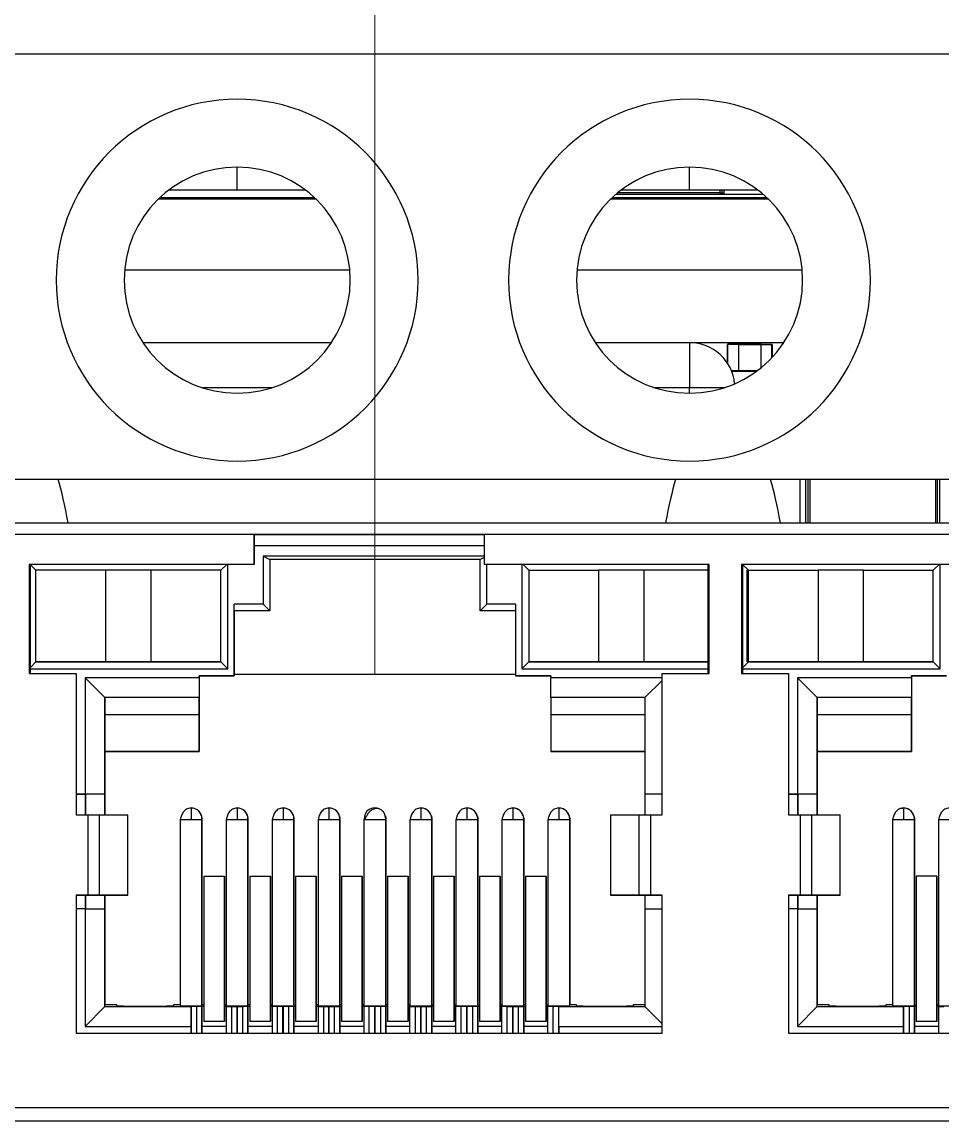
# Model space of a CAD drawing. Header units: millimetres. Extents: x 30 to 188, y 44 to 252.
# Drawn here: x 86.18 to 106.52, y 60.45 to 84.75 of the extents above; entities that cross this region are included whole.
import ezdxf

# ---------------------------------------------------------------- set-up
doc = ezdxf.new("R2010")
doc.units = ezdxf.units.MM

msp = doc.modelspace()

# ---------------------------------------------------------------- linework, layer by layer
at = {"color": 7, "linetype": 'Continuous', "lineweight": 18}
msp.add_line((93.987, 70.322), (93.987, 250.623), dxfattribs=at)
at = {"color": 7, "linetype": 'Continuous', "lineweight": 25}
for p, q in [((125.942, 84.041), (45.942, 84.041)), ((89.442, 81.041), (92.442, 81.041)), ((99.317, 80.941), (102.566, 80.941)), ((99.442, 81.041), (100.942, 81.041)), ((100.942, 81.041), (102.442, 81.041)), ((101.613, 80.97), (101.664, 80.97)), ((101.697, 80.954), (101.664, 80.97)), ((101.697, 80.954), (101.696, 80.941)), ((101.697, 81.041), (101.697, 80.954)), ((89.207, 80.841), (92.676, 80.841)), ((92.655, 80.861), (89.228, 80.861)), ((99.207, 80.841), (102.676, 80.841)), ((102.655, 80.861), (99.228, 80.861)), ((93.432, 79.261), (88.451, 79.261)), ((103.432, 79.261), (98.451, 79.261)), ((88.857, 77.661), (93.026, 77.661)), ((98.857, 77.661), (103.026, 77.661)), ((100.942, 77.661), (100.942, 76.661)), ((101.774, 77.62), (101.774, 77.215)), ((102.024, 77.625), (101.779, 77.625)), ((102.024, 77.615), (101.779, 77.615)), ((101.784, 77.62), (101.784, 77.199)), ((102.024, 77.625), (102.024, 77.615)), ((102.524, 77.624), (102.024, 77.624)), ((102.024, 77.615), (102.024, 77.035)), ((102.524, 77.614), (102.024, 77.614)), ((102.524, 77.615), (102.524, 77.625)), ((102.524, 77.625), (102.769, 77.625)), ((102.524, 77.105), (102.524, 77.615)), ((102.524, 77.615), (102.769, 77.615)), ((102.764, 77.329), (102.764, 77.62)), ((102.774, 77.34), (102.774, 77.62)), ((102.024, 77.035), (101.869, 77.035)), ((102.024, 77.035), (102.024, 77.025)), ((102.024, 77.025), (101.873, 77.025)), ((102.024, 77.03), (102.428, 77.03)), ((117.319, 74.631), (54.565, 74.631)), ((103.391, 73.672), (103.391, 74.631)), ((103.505, 74.631), (103.505, 73.672)), ((103.555, 74.631), (103.555, 73.672)), ((106.427, 73.672), (106.427, 74.631)), ((106.477, 73.672), (106.477, 74.631)), ((54.109, 73.672), (117.863, 73.672)), ((87.205, 73.672), (87.764, 73.672)), ((99.956, 73.672), (100.413, 73.672)), ((102.953, 73.672), (103.512, 73.672)), ((91.32, 73.418), (80.652, 73.418)), ((91.32, 72.757), (91.32, 73.418)), ((96.4, 73.418), (91.32, 73.418)), ((91.32, 73.418), (96.4, 73.418)), ((91.32, 73.418), (91.32, 73.418)), ((91.32, 73.418), (91.32, 72.757)), ((96.4, 73.418), (96.4, 72.757)), ((107.068, 73.418), (96.4, 73.418)), ((96.4, 72.935), (91.515, 72.935)), ((91.515, 72.935), (91.515, 71.876)), ((91.515, 72.935), (91.661, 72.867)), ((96.4, 72.908), (96.312, 72.867)), ((91.32, 72.757), (86.341, 72.757)), ((86.341, 72.757), (86.341, 70.344)), ((86.341, 72.757), (86.367, 72.757)), ((91.32, 72.757), (86.367, 72.757)), ((86.367, 72.757), (86.367, 70.344)), ((86.367, 72.757), (86.494, 72.63)), ((90.71, 72.757), (90.583, 72.63)), ((90.735, 70.446), (90.735, 72.757)), ((91.32, 72.757), (91.32, 72.757)), ((96.312, 72.867), (91.661, 72.867)), ((91.661, 72.867), (91.661, 71.73)), ((96.312, 71.73), (96.312, 72.867)), ((101.378, 72.757), (96.4, 72.757)), ((96.4, 72.757), (96.4, 72.757)), ((101.353, 72.757), (96.4, 72.757)), ((96.458, 71.876), (96.458, 72.757)), ((97.238, 72.757), (97.238, 70.446)), ((97.263, 72.757), (97.39, 72.63)), ((101.353, 72.757), (101.378, 72.757)), ((101.353, 70.344), (101.353, 72.757)), ((101.378, 70.344), (101.378, 72.757)), ((107.068, 72.757), (102.089, 72.757)), ((102.089, 72.757), (102.089, 70.344)), ((102.089, 72.757), (102.115, 72.757)), ((107.068, 72.757), (102.115, 72.757)), ((102.115, 72.757), (102.115, 70.344)), ((102.115, 72.757), (102.242, 72.63)), ((106.458, 72.757), (106.331, 72.63)), ((106.483, 70.446), (106.483, 72.757)), ((86.494, 72.629), (86.491, 72.629)), ((86.491, 70.601), (86.491, 72.629)), ((86.494, 72.629), (86.494, 72.63)), ((88.034, 72.63), (86.494, 72.63)), ((86.494, 70.601), (86.494, 72.629)), ((88.034, 72.63), (88.034, 70.601)), ((89.04, 72.63), (88.034, 72.63)), ((90.58, 72.63), (89.04, 72.63)), ((89.04, 70.601), (89.04, 72.63)), ((90.58, 70.601), (90.58, 72.63)), ((90.583, 72.63), (90.58, 72.63)), ((90.583, 70.598), (90.583, 72.63)), ((97.39, 72.63), (97.39, 70.601)), ((97.39, 72.63), (98.931, 72.63)), ((98.931, 72.63), (98.931, 70.601)), ((99.936, 72.63), (98.931, 72.63)), ((101.353, 72.63), (99.936, 72.63)), ((99.936, 70.601), (99.936, 72.63)), ((102.216, 70.601), (102.216, 72.629)), ((102.244, 72.629), (102.216, 72.629)), ((102.244, 72.63), (102.242, 72.63)), ((102.244, 72.63), (103.785, 72.63)), ((102.244, 72.629), (102.244, 72.63)), ((102.244, 70.601), (102.244, 72.629)), ((103.785, 72.63), (103.785, 70.601)), ((104.79, 72.63), (103.785, 72.63)), ((104.79, 70.601), (104.79, 72.63)), ((104.79, 72.63), (106.331, 72.63)), ((106.331, 70.601), (106.331, 72.63)), ((91.515, 71.876), (90.875, 71.876)), ((90.875, 70.293), (90.875, 71.876)), ((90.875, 71.73), (90.875, 71.876)), ((90.875, 71.73), (90.875, 70.322)), ((91.661, 71.73), (90.875, 71.73)), ((91.515, 71.876), (91.661, 71.73)), ((96.458, 71.876), (96.312, 71.73)), ((97.098, 71.73), (96.312, 71.73)), ((97.098, 71.876), (96.458, 71.876)), ((97.098, 71.876), (97.098, 70.293)), ((86.367, 70.471), (86.494, 70.598)), ((86.491, 70.601), (86.494, 70.601)), ((88.034, 70.601), (86.494, 70.601)), ((90.547, 70.601), (86.494, 70.601)), ((86.494, 70.601), (86.494, 70.598)), ((86.494, 70.598), (90.583, 70.598)), ((88.034, 70.601), (89.04, 70.601)), ((90.58, 70.601), (89.04, 70.601)), ((90.547, 70.601), (90.58, 70.601)), ((90.547, 70.601), (90.547, 70.601)), ((90.583, 70.598), (90.735, 70.446)), ((97.238, 70.446), (97.39, 70.598)), ((97.39, 70.601), (97.394, 70.601)), ((98.931, 70.601), (97.39, 70.601)), ((97.39, 70.601), (97.39, 70.598)), ((97.39, 70.598), (101.353, 70.598)), ((101.353, 70.601), (97.394, 70.601)), ((97.394, 70.601), (97.394, 70.601)), ((98.931, 70.601), (99.936, 70.601)), ((101.353, 70.601), (99.936, 70.601)), ((102.115, 70.471), (102.242, 70.598)), ((102.216, 70.601), (102.244, 70.601)), ((102.216, 70.601), (102.242, 70.601)), ((106.311, 70.601), (102.242, 70.601)), ((102.242, 70.601), (102.242, 70.598)), ((102.242, 70.598), (106.331, 70.598)), ((103.785, 70.601), (102.244, 70.601)), ((103.785, 70.601), (104.79, 70.601)), ((106.331, 70.601), (104.79, 70.601)), ((106.311, 70.601), (106.331, 70.601)), ((106.311, 70.601), (106.311, 70.601)), ((106.331, 70.598), (106.331, 70.601)), ((106.331, 70.598), (106.483, 70.446)), ((86.341, 70.344), (87.383, 70.344)), ((86.367, 70.446), (90.735, 70.446)), ((87.383, 70.344), (87.383, 67.22)), ((87.383, 70.344), (87.383, 70.344)), ((87.383, 70.344), (87.383, 67.22)), ((90.1, 70.251), (87.578, 70.251)), ((87.578, 70.251), (87.578, 67.677)), ((87.578, 70.251), (88.018, 69.811)), ((90.1, 70.293), (90.875, 70.293)), ((90.1, 70.251), (90.1, 70.293)), ((90.1, 70.293), (90.1, 70.293)), ((90.1, 70.293), (90.1, 68.617)), ((90.875, 70.293), (90.1, 70.293)), ((90.1, 70.251), (90.1, 69.811)), ((90.875, 70.322), (90.875, 70.322)), ((90.875, 70.322), (90.875, 70.293)), ((97.098, 70.322), (90.875, 70.322)), ((97.098, 70.322), (90.875, 70.322)), ((90.875, 70.293), (90.875, 70.293)), ((97.098, 70.293), (97.873, 70.293)), ((97.873, 70.293), (97.098, 70.293)), ((97.098, 70.293), (97.098, 70.293)), ((97.238, 70.446), (101.353, 70.446)), ((97.873, 70.293), (97.873, 70.251)), ((100.337, 70.251), (97.873, 70.251)), ((97.873, 69.811), (97.873, 70.251)), ((100.337, 67.22), (100.337, 70.344)), ((100.337, 70.344), (101.378, 70.344)), ((102.089, 70.344), (103.131, 70.344)), ((102.115, 70.446), (106.483, 70.446)), ((103.131, 70.344), (103.131, 67.22)), ((103.131, 70.344), (103.131, 70.344)), ((103.131, 70.344), (103.131, 67.22)), ((105.848, 70.251), (103.326, 70.251)), ((103.326, 70.251), (103.326, 67.677)), ((103.326, 70.251), (103.766, 69.811)), ((105.848, 70.293), (106.623, 70.293)), ((105.848, 70.251), (105.848, 70.293)), ((105.848, 70.293), (105.848, 70.293)), ((105.848, 70.293), (105.848, 68.617)), ((106.623, 70.293), (105.848, 70.293)), ((105.848, 70.251), (105.848, 69.811)), ((100.337, 70.192), (99.956, 69.811)), ((88.018, 67.677), (88.018, 69.811)), ((90.1, 69.811), (88.018, 69.811)), ((88.018, 69.811), (88.018, 69.811)), ((88.018, 69.811), (88.018, 69.43)), ((90.1, 69.811), (88.018, 69.811)), ((90.1, 69.43), (90.1, 69.811)), ((90.1, 69.811), (90.1, 69.811)), ((99.956, 69.811), (97.873, 69.811)), ((99.956, 69.811), (97.873, 69.811)), ((97.873, 69.811), (97.873, 69.811)), ((97.873, 69.811), (97.873, 69.43)), ((99.956, 69.811), (99.956, 67.677)), ((103.766, 67.677), (103.766, 69.811)), ((105.848, 69.811), (103.766, 69.811)), ((103.766, 69.811), (103.766, 69.811)), ((103.766, 69.811), (103.766, 69.43)), ((105.848, 69.811), (103.766, 69.811)), ((105.848, 69.43), (105.848, 69.811)), ((105.848, 69.811), (105.848, 69.811)), ((88.018, 69.43), (88.018, 68.617)), ((90.1, 69.43), (88.018, 69.43)), ((90.1, 68.617), (90.1, 69.43)), ((99.956, 69.43), (97.873, 69.43)), ((97.873, 69.43), (97.873, 68.617)), ((103.766, 69.43), (103.766, 68.617)), ((105.848, 69.43), (103.766, 69.43)), ((105.848, 68.617), (105.848, 69.43)), ((88.018, 68.617), (88.018, 68.617)), ((88.018, 68.617), (88.018, 67.22)), ((90.1, 68.617), (88.018, 68.617)), ((88.018, 68.617), (90.1, 68.617)), ((90.1, 68.617), (90.1, 68.617)), ((97.873, 68.617), (99.956, 68.617)), ((99.956, 68.617), (97.873, 68.617)), ((97.873, 68.617), (97.873, 68.617)), ((103.766, 68.617), (103.766, 68.617)), ((103.766, 68.617), (103.766, 67.22)), ((103.766, 68.617), (105.848, 68.617)), ((105.848, 68.617), (103.766, 68.617)), ((105.848, 68.617), (105.848, 68.617)), ((87.383, 67.677), (87.578, 67.677)), ((87.586, 67.677), (87.383, 67.677)), ((88.018, 67.677), (87.578, 67.677)), ((87.586, 67.22), (87.586, 67.677)), ((88.018, 67.677), (87.586, 67.677)), ((87.586, 67.677), (87.586, 67.677)), ((87.586, 67.677), (87.586, 67.22)), ((88.018, 67.677), (88.018, 67.677)), ((88.018, 67.22), (88.018, 67.677)), ((100.337, 67.677), (99.956, 67.677)), ((99.956, 67.677), (99.956, 67.677)), ((100.337, 67.677), (99.956, 67.677)), ((99.956, 67.677), (99.956, 67.22)), ((103.131, 67.677), (103.326, 67.677)), ((103.334, 67.677), (103.131, 67.677)), ((103.766, 67.677), (103.326, 67.677)), ((103.334, 67.22), (103.334, 67.677)), ((103.766, 67.677), (103.334, 67.677)), ((103.334, 67.677), (103.334, 67.677)), ((103.334, 67.677), (103.334, 67.22)), ((103.766, 67.677), (103.766, 67.677)), ((103.766, 67.22), (103.766, 67.677)), ((89.923, 67.372), (89.923, 67.118)), ((90.939, 67.372), (90.939, 67.118)), ((91.955, 67.372), (91.955, 67.118)), ((92.971, 67.372), (92.971, 67.118)), ((95.003, 67.372), (95.003, 67.118)), ((96.019, 67.372), (96.019, 67.118)), ((97.035, 67.372), (97.035, 67.118)), ((98.051, 67.372), (98.051, 67.118)), ((105.683, 67.362), (105.588, 67.362)), ((105.671, 67.372), (105.671, 67.118)), ((87.383, 67.22), (87.637, 67.22)), ((87.637, 67.22), (87.637, 65.442)), ((87.637, 67.22), (87.889, 67.22)), ((87.889, 67.22), (87.889, 65.442)), ((87.889, 67.22), (88.524, 67.22)), ((88.524, 65.442), (88.524, 67.22)), ((89.681, 67.118), (89.681, 63.001)), ((89.681, 67.118), (89.685, 67.118)), ((89.923, 67.118), (90.164, 67.118)), ((90.152, 67.204), (90.14, 67.229)), ((90.155, 67.195), (90.155, 67.195)), ((90.155, 67.195), (90.164, 67.131)), ((90.164, 67.118), (90.164, 67.131)), ((90.164, 67.131), (90.164, 67.131)), ((90.164, 67.131), (90.164, 63.022)), ((90.164, 63.001), (90.164, 67.118)), ((90.697, 67.118), (90.697, 63.001)), ((90.697, 67.118), (90.701, 67.118)), ((90.939, 67.118), (91.18, 67.118)), ((91.168, 67.204), (91.156, 67.229)), ((91.171, 67.195), (91.171, 67.195)), ((91.171, 67.195), (91.18, 67.131)), ((91.18, 67.118), (91.18, 67.131)), ((91.18, 67.131), (91.18, 67.131)), ((91.18, 67.131), (91.18, 63.022)), ((91.18, 63.001), (91.18, 67.118)), ((91.713, 67.118), (91.713, 63.001)), ((91.713, 67.118), (91.717, 67.118)), ((91.955, 67.118), (92.196, 67.118)), ((92.184, 67.204), (92.172, 67.229)), ((92.187, 67.195), (92.187, 67.195)), ((92.187, 67.195), (92.196, 67.131)), ((92.196, 67.118), (92.196, 67.131)), ((92.196, 67.131), (92.196, 67.131)), ((92.196, 67.131), (92.196, 63.022)), ((92.196, 63.001), (92.196, 67.118)), ((92.729, 67.118), (92.729, 63.001)), ((92.729, 67.118), (92.733, 67.118)), ((92.971, 67.118), (93.212, 67.118)), ((93.2, 67.204), (93.188, 67.229)), ((93.203, 67.195), (93.203, 67.195)), ((93.203, 67.195), (93.212, 67.131)), ((93.212, 67.118), (93.212, 67.131)), ((93.212, 67.131), (93.212, 67.131)), ((93.212, 67.131), (93.212, 63.022)), ((93.212, 63.001), (93.212, 67.118)), ((93.745, 67.118), (93.745, 63.001)), ((94.219, 67.195), (94.219, 67.195)), ((94.219, 67.195), (94.228, 67.131)), ((94.228, 67.131), (94.228, 67.131)), ((94.228, 67.131), (94.228, 63.022)), ((94.228, 67.118), (94.228, 67.123)), ((94.228, 63.001), (94.228, 67.118)), ((94.761, 67.118), (94.761, 63.001)), ((94.761, 67.118), (94.765, 67.118)), ((95.003, 67.118), (95.244, 67.118)), ((95.232, 67.204), (95.22, 67.229)), ((95.235, 67.195), (95.235, 67.195)), ((95.235, 67.195), (95.244, 67.131)), ((95.244, 67.118), (95.244, 67.131)), ((95.244, 67.131), (95.244, 67.131)), ((95.244, 67.131), (95.244, 63.022)), ((95.244, 63.001), (95.244, 67.118)), ((95.777, 67.118), (95.777, 63.001)), ((95.777, 67.118), (95.781, 67.118)), ((96.019, 67.118), (96.26, 67.118)), ((96.248, 67.204), (96.236, 67.229)), ((96.251, 67.195), (96.251, 67.195)), ((96.251, 67.195), (96.26, 67.131)), ((96.26, 67.118), (96.26, 67.131)), ((96.26, 67.131), (96.26, 67.131)), ((96.26, 67.131), (96.26, 63.022)), ((96.26, 63.001), (96.26, 67.118)), ((96.793, 67.118), (96.793, 63.001)), ((96.793, 67.118), (96.797, 67.118)), ((97.035, 67.118), (97.276, 67.118)), ((97.264, 67.204), (97.252, 67.229)), ((97.267, 67.195), (97.267, 67.195)), ((97.267, 67.195), (97.276, 67.131)), ((97.276, 67.118), (97.276, 67.131)), ((97.276, 67.131), (97.276, 67.131)), ((97.276, 67.131), (97.276, 63.022)), ((97.276, 63.001), (97.276, 67.118)), ((97.809, 67.118), (97.809, 63.001)), ((97.809, 67.118), (97.813, 67.118)), ((98.051, 67.118), (98.292, 67.118)), ((98.28, 67.204), (98.268, 67.229)), ((98.283, 67.195), (98.283, 67.195)), ((98.283, 67.195), (98.292, 67.131)), ((98.292, 67.118), (98.292, 67.131)), ((98.292, 67.131), (98.292, 67.131)), ((98.292, 67.131), (98.292, 63.022)), ((98.292, 63.001), (98.292, 67.118)), ((99.195, 67.22), (99.195, 65.442)), ((99.195, 67.22), (99.83, 67.22)), ((99.83, 65.442), (99.83, 67.22)), ((99.83, 67.22), (100.083, 67.22)), ((100.083, 65.442), (100.083, 67.22)), ((100.083, 67.22), (100.337, 67.22)), ((103.131, 67.22), (103.385, 67.22)), ((103.385, 67.22), (103.385, 65.442)), ((103.385, 67.22), (103.637, 67.22)), ((103.637, 67.22), (103.637, 65.442)), ((103.637, 67.22), (104.272, 67.22)), ((104.272, 65.442), (104.272, 67.22)), ((105.429, 67.118), (105.429, 63.001)), ((105.429, 67.118), (105.433, 67.118)), ((105.671, 67.118), (105.912, 67.118)), ((105.9, 67.204), (105.888, 67.229)), ((105.903, 67.195), (105.903, 67.195)), ((105.903, 67.195), (105.912, 67.131)), ((105.912, 67.118), (105.912, 67.131)), ((105.912, 67.131), (105.912, 67.131)), ((105.912, 67.131), (105.912, 63.022)), ((105.912, 63.001), (105.912, 67.118)), ((106.445, 67.118), (106.445, 63.001)), ((106.445, 67.118), (106.449, 67.118)), ((90.202, 65.861), (90.659, 65.861)), ((90.202, 65.861), (90.202, 62.648)), ((90.659, 65.861), (90.659, 62.648)), ((90.659, 65.543), (90.659, 65.861)), ((91.218, 65.861), (91.675, 65.861)), ((91.218, 65.861), (91.218, 62.648)), ((91.675, 65.861), (91.675, 62.648)), ((91.675, 65.543), (91.675, 65.861)), ((92.234, 65.861), (92.691, 65.861)), ((92.234, 65.861), (92.234, 62.648)), ((92.691, 65.861), (92.691, 62.648)), ((92.691, 65.543), (92.691, 65.861)), ((93.25, 65.861), (93.707, 65.861)), ((93.25, 65.861), (93.25, 62.648)), ((93.707, 65.861), (93.707, 62.648)), ((93.707, 65.543), (93.707, 65.861)), ((94.266, 65.861), (94.723, 65.861)), ((94.266, 65.861), (94.266, 62.648)), ((94.723, 65.861), (94.723, 62.648)), ((94.723, 65.543), (94.723, 65.861)), ((95.282, 65.861), (95.739, 65.861)), ((95.282, 65.861), (95.282, 62.648)), ((95.739, 65.861), (95.739, 62.648)), ((95.739, 65.543), (95.739, 65.861)), ((96.298, 65.861), (96.755, 65.861)), ((96.298, 65.861), (96.298, 62.648)), ((96.755, 65.861), (96.755, 62.648)), ((96.755, 65.543), (96.755, 65.861)), ((97.314, 65.861), (97.771, 65.861)), ((97.314, 65.861), (97.314, 62.648)), ((97.771, 65.861), (97.771, 62.648)), ((97.771, 65.543), (97.771, 65.861)), ((105.95, 65.861), (105.95, 62.648)), ((106.407, 65.861), (105.95, 65.861)), ((106.407, 65.861), (106.407, 65.543)), ((106.407, 62.648), (106.407, 65.861)), ((87.637, 65.442), (87.383, 65.442)), ((87.383, 65.442), (87.383, 62.394)), ((87.383, 65.442), (87.383, 65.442)), ((87.383, 65.442), (87.383, 62.394)), ((87.383, 65.442), (87.637, 65.442)), ((87.586, 65.137), (87.586, 65.442)), ((87.586, 65.442), (87.586, 65.137)), ((87.889, 65.442), (87.637, 65.442)), ((87.637, 65.442), (88.272, 65.442)), ((88.524, 65.442), (87.889, 65.442)), ((88.018, 65.442), (88.018, 63.022)), ((88.018, 65.137), (88.018, 65.442)), ((88.272, 65.442), (88.524, 65.442)), ((90.659, 62.74), (90.659, 65.543)), ((91.675, 62.74), (91.675, 65.543)), ((92.691, 62.74), (92.691, 65.543)), ((93.707, 62.74), (93.707, 65.543)), ((94.723, 62.74), (94.723, 65.543)), ((95.739, 62.74), (95.739, 65.543)), ((96.755, 62.74), (96.755, 65.543)), ((97.771, 62.74), (97.771, 65.543)), ((99.195, 65.442), (99.448, 65.442)), ((99.83, 65.442), (99.195, 65.442)), ((99.448, 65.442), (100.083, 65.442)), ((100.083, 65.442), (99.83, 65.442)), ((99.956, 65.442), (99.956, 65.137)), ((100.337, 65.442), (100.083, 65.442)), ((100.083, 65.442), (100.337, 65.442)), ((100.337, 62.394), (100.337, 65.442)), ((103.385, 65.442), (103.131, 65.442)), ((103.131, 65.442), (103.131, 62.394)), ((103.131, 65.442), (103.131, 65.442)), ((103.131, 65.442), (103.131, 62.394)), ((103.131, 65.442), (103.385, 65.442)), ((103.334, 65.137), (103.334, 65.442)), ((103.334, 65.442), (103.334, 65.137)), ((103.637, 65.442), (103.385, 65.442)), ((103.385, 65.442), (104.02, 65.442)), ((104.272, 65.442), (103.637, 65.442)), ((103.766, 65.442), (103.766, 63.022)), ((103.766, 65.137), (103.766, 65.442)), ((104.02, 65.442), (104.272, 65.442)), ((106.407, 65.543), (106.407, 62.74)), ((87.578, 65.137), (87.383, 65.137)), ((87.578, 65.137), (87.578, 62.538)), ((87.578, 65.137), (88.018, 65.137)), ((88.018, 62.978), (88.018, 65.137)), ((88.018, 65.137), (88.018, 65.137)), ((99.956, 65.137), (99.956, 62.978)), ((99.956, 65.137), (100.337, 65.137)), ((103.326, 65.137), (103.131, 65.137)), ((103.326, 65.137), (103.326, 62.538)), ((103.326, 65.137), (103.766, 65.137)), ((103.766, 62.978), (103.766, 65.137)), ((103.766, 65.137), (103.766, 65.137)), ((87.578, 62.538), (88.018, 62.978)), ((88.018, 62.978), (88.018, 63.022)), ((88.018, 63.022), (88.272, 63.022)), ((88.018, 62.978), (89.923, 62.978)), ((88.272, 63.022), (88.272, 63)), ((88.526, 62.991), (89.288, 62.991)), ((89.542, 63), (89.542, 63.022)), ((89.542, 63.022), (89.681, 63.022)), ((89.923, 62.978), (89.923, 62.538)), ((89.923, 62.978), (89.923, 62.978)), ((89.923, 62.394), (89.923, 62.978)), ((89.923, 62.978), (89.923, 62.978)), ((90.046, 62.978), (89.923, 62.978)), ((90.164, 62.978), (90.046, 62.978)), ((90.164, 63.001), (90.164, 63.022)), ((90.164, 63.022), (90.202, 63.022)), ((90.164, 62.978), (90.164, 62.394)), ((90.164, 62.546), (90.164, 62.978)), ((90.164, 62.978), (90.164, 62.978)), ((90.202, 62.978), (90.164, 62.978)), ((90.659, 63.022), (90.697, 63.022)), ((90.697, 62.978), (90.659, 62.978)), ((90.697, 62.978), (90.697, 62.394)), ((90.697, 62.978), (90.815, 62.978)), ((90.815, 62.978), (90.938, 62.978)), ((90.938, 62.978), (90.939, 62.978)), ((90.939, 62.978), (91.062, 62.978)), ((91.18, 62.978), (91.062, 62.978)), ((91.18, 63.001), (91.18, 63.022)), ((91.18, 63.022), (91.218, 63.022)), ((91.18, 62.978), (91.18, 62.394)), ((91.18, 62.546), (91.18, 62.978)), ((91.18, 62.978), (91.18, 62.978)), ((91.218, 62.978), (91.18, 62.978)), ((91.675, 63.022), (91.713, 63.022)), ((91.713, 62.978), (91.675, 62.978)), ((91.713, 62.978), (91.713, 62.394)), ((91.831, 62.978), (91.713, 62.978)), ((91.954, 62.978), (91.831, 62.978)), ((91.955, 62.978), (91.954, 62.978)), ((92.078, 62.978), (91.955, 62.978)), ((92.196, 62.978), (92.078, 62.978)), ((92.196, 63.001), (92.196, 63.022)), ((92.196, 63.022), (92.234, 63.022)), ((92.196, 62.978), (92.196, 62.394)), ((92.196, 62.546), (92.196, 62.978)), ((92.196, 62.978), (92.196, 62.978)), ((92.234, 62.978), (92.196, 62.978)), ((92.691, 63.022), (92.729, 63.022)), ((92.729, 62.978), (92.691, 62.978)), ((92.729, 62.978), (92.729, 62.394)), ((92.729, 62.978), (92.847, 62.978)), ((92.847, 62.978), (92.97, 62.978)), ((92.97, 62.978), (92.971, 62.978)), ((92.971, 62.978), (93.094, 62.978)), ((93.094, 62.978), (93.212, 62.978)), ((93.212, 63.001), (93.212, 63.022)), ((93.212, 63.022), (93.25, 63.022)), ((93.212, 62.978), (93.212, 62.394)), ((93.212, 62.546), (93.212, 62.978)), ((93.212, 62.978), (93.212, 62.978)), ((93.25, 62.978), (93.212, 62.978)), ((93.707, 63.022), (93.745, 63.022)), ((93.745, 62.978), (93.707, 62.978)), ((93.745, 62.978), (93.745, 62.394)), ((93.863, 62.978), (93.745, 62.978)), ((93.986, 62.978), (93.863, 62.978)), ((93.987, 62.978), (93.986, 62.978)), ((94.11, 62.978), (93.987, 62.978)), ((94.228, 62.978), (94.11, 62.978)), ((94.228, 63.001), (94.228, 63.022)), ((94.228, 63.022), (94.266, 63.022)), ((94.228, 62.394), (94.228, 62.978)), ((94.228, 62.978), (94.228, 62.546)), ((94.228, 62.978), (94.228, 62.978)), ((94.266, 62.978), (94.228, 62.978)), ((94.723, 63.022), (94.761, 63.022)), ((94.761, 62.978), (94.723, 62.978)), ((94.761, 62.394), (94.761, 62.978)), ((94.761, 62.978), (94.879, 62.978)), ((94.879, 62.978), (95.002, 62.978)), ((95.002, 62.978), (95.003, 62.978)), ((95.003, 62.978), (95.126, 62.978)), ((95.126, 62.978), (95.244, 62.978)), ((95.244, 63.001), (95.244, 63.022)), ((95.244, 63.022), (95.282, 63.022)), ((95.244, 62.394), (95.244, 62.978)), ((95.244, 62.978), (95.244, 62.546)), ((95.244, 62.978), (95.244, 62.978)), ((95.282, 62.978), (95.244, 62.978)), ((95.739, 63.022), (95.777, 63.022)), ((95.777, 62.978), (95.739, 62.978)), ((95.777, 62.394), (95.777, 62.978)), ((95.895, 62.978), (95.777, 62.978)), ((96.018, 62.978), (95.895, 62.978)), ((96.019, 62.978), (96.018, 62.978)), ((96.142, 62.978), (96.019, 62.978)), ((96.26, 62.978), (96.142, 62.978)), ((96.26, 63.001), (96.26, 63.022)), ((96.26, 63.022), (96.298, 63.022)), ((96.26, 62.394), (96.26, 62.978)), ((96.26, 62.978), (96.26, 62.546)), ((96.26, 62.978), (96.26, 62.978)), ((96.298, 62.978), (96.26, 62.978)), ((96.755, 63.022), (96.793, 63.022)), ((96.793, 62.978), (96.755, 62.978)), ((96.793, 62.394), (96.793, 62.978)), ((96.911, 62.978), (96.793, 62.978)), ((96.911, 62.978), (97.034, 62.978)), ((97.034, 62.978), (97.035, 62.978)), ((97.035, 62.978), (97.158, 62.978)), ((97.158, 62.978), (97.276, 62.978)), ((97.276, 63.001), (97.276, 63.022)), ((97.276, 63.022), (97.314, 63.022)), ((97.276, 62.394), (97.276, 62.978)), ((97.276, 62.978), (97.276, 62.546)), ((97.276, 62.978), (97.276, 62.978)), ((97.314, 62.978), (97.276, 62.978)), ((97.771, 63.022), (97.809, 63.022)), ((97.809, 62.978), (97.771, 62.978)), ((97.809, 62.394), (97.809, 62.978)), ((97.927, 62.978), (97.809, 62.978)), ((98.05, 62.978), (97.927, 62.978)), ((98.051, 62.978), (98.05, 62.978)), ((98.051, 62.978), (99.956, 62.978)), ((98.051, 62.538), (98.051, 62.978)), ((98.292, 63.001), (98.292, 63.022)), ((98.292, 63.022), (98.432, 63.022)), ((98.432, 63.022), (98.432, 63)), ((98.432, 63.022), (98.432, 63)), ((98.686, 62.991), (99.448, 62.991)), ((99.702, 63), (99.702, 63.022)), ((99.702, 63.022), (99.956, 63.022)), ((100.337, 62.597), (99.956, 62.978)), ((103.326, 62.538), (103.766, 62.978)), ((103.766, 62.978), (103.766, 63.022)), ((103.766, 63.022), (104.02, 63.022)), ((103.766, 62.978), (105.671, 62.978)), ((104.02, 63.022), (104.02, 63)), ((104.274, 62.991), (105.036, 62.991)), ((105.29, 63), (105.29, 63.022)), ((105.29, 63.022), (105.429, 63.022)), ((105.671, 62.978), (105.671, 62.538)), ((105.671, 62.978), (105.671, 62.978)), ((105.671, 62.394), (105.671, 62.978)), ((105.671, 62.978), (105.671, 62.978)), ((105.794, 62.978), (105.671, 62.978)), ((105.912, 62.978), (105.794, 62.978)), ((105.912, 63.001), (105.912, 63.022)), ((105.912, 63.022), (105.95, 63.022)), ((105.912, 62.978), (105.912, 62.394)), ((105.912, 62.546), (105.912, 62.978)), ((105.912, 62.978), (105.912, 62.978)), ((105.95, 62.978), (105.912, 62.978)), ((106.407, 63.022), (106.445, 63.022)), ((106.445, 62.978), (106.407, 62.978)), ((106.445, 62.978), (106.445, 62.394)), ((106.445, 62.978), (106.563, 62.978)), ((90.659, 62.648), (90.659, 62.74)), ((91.675, 62.648), (91.675, 62.74)), ((92.691, 62.648), (92.691, 62.74)), ((93.707, 62.648), (93.707, 62.74)), ((94.723, 62.648), (94.723, 62.74)), ((95.739, 62.648), (95.739, 62.74)), ((96.755, 62.648), (96.755, 62.74)), ((97.771, 62.648), (97.771, 62.74)), ((106.407, 62.74), (106.407, 62.648)), ((87.578, 62.538), (89.923, 62.538)), ((89.923, 62.394), (89.923, 62.538)), ((90.164, 62.394), (90.164, 62.546)), ((90.164, 62.546), (90.697, 62.546)), ((90.659, 62.648), (90.202, 62.648)), ((91.18, 62.394), (91.18, 62.546)), ((91.18, 62.546), (91.713, 62.546)), ((91.675, 62.648), (91.218, 62.648)), ((92.196, 62.394), (92.196, 62.546)), ((92.196, 62.546), (92.729, 62.546)), ((92.691, 62.648), (92.234, 62.648)), ((93.212, 62.394), (93.212, 62.546)), ((93.212, 62.546), (93.745, 62.546)), ((93.707, 62.648), (93.25, 62.648)), ((94.228, 62.546), (94.228, 62.394)), ((94.228, 62.546), (94.761, 62.546)), ((94.723, 62.648), (94.266, 62.648)), ((95.244, 62.546), (95.244, 62.394)), ((95.244, 62.546), (95.777, 62.546)), ((95.739, 62.648), (95.282, 62.648)), ((96.26, 62.546), (96.26, 62.394)), ((96.26, 62.546), (96.793, 62.546)), ((96.755, 62.648), (96.298, 62.648)), ((97.276, 62.546), (97.276, 62.394)), ((97.276, 62.546), (97.809, 62.546)), ((97.771, 62.648), (97.314, 62.648)), ((98.051, 62.538), (98.051, 62.394)), ((98.051, 62.538), (100.337, 62.538)), ((103.326, 62.538), (105.671, 62.538)), ((105.671, 62.394), (105.671, 62.538)), ((105.912, 62.394), (105.912, 62.546)), ((105.912, 62.546), (106.445, 62.546)), ((106.407, 62.648), (105.95, 62.648)), ((87.383, 62.394), (100.337, 62.394)), ((103.131, 62.394), (116.085, 62.394)), ((116.085, 60.743), (55.887, 60.743)), ((117.319, 60.448), (54.565, 60.448))]:
    msp.add_line(p, q, dxfattribs=at)
at = {"color": 8, "linetype": 'Continuous', "lineweight": 25}
for p, q in [((90.942, 81.041), (90.942, 81.541)), ((100.942, 81.041), (100.942, 81.541)), ((101.613, 80.97), (99.352, 80.97)), ((101.613, 81.041), (101.613, 80.97)), ((101.664, 80.97), (101.664, 81.041)), ((102.024, 77.04), (102.441, 77.04)), ((91.707, 76.661), (90.176, 76.661)), ((100.942, 76.661), (100.176, 76.661)), ((100.942, 76.541), (100.942, 76.661)), ((101.707, 76.661), (100.942, 76.661)), ((103.605, 73.672), (103.605, 74.631)), ((106.377, 74.631), (106.377, 73.672)), ((96.4, 73.164), (91.32, 73.164)), ((105.588, 67.362), (105.588, 67.349)), ((89.685, 67.118), (89.923, 67.118)), ((90.701, 67.118), (90.939, 67.118)), ((91.717, 67.118), (91.955, 67.118)), ((92.733, 67.118), (92.971, 67.118)), ((94.228, 67.123), (94.228, 67.131)), ((94.765, 67.118), (95.003, 67.118)), ((95.781, 67.118), (96.019, 67.118)), ((96.797, 67.118), (97.035, 67.118)), ((97.813, 67.118), (98.051, 67.118)), ((105.433, 67.118), (105.671, 67.118)), ((106.449, 67.118), (106.687, 67.118)), ((89.923, 62.978), (89.923, 62.394)), ((90.046, 62.978), (90.046, 62.394)), ((90.815, 62.978), (90.815, 62.394)), ((90.938, 62.978), (90.938, 62.394)), ((90.939, 62.394), (90.939, 62.978)), ((91.062, 62.978), (91.062, 62.394)), ((91.831, 62.394), (91.831, 62.978)), ((91.954, 62.394), (91.954, 62.978)), ((91.955, 62.978), (91.955, 62.394)), ((92.078, 62.978), (92.078, 62.394)), ((92.847, 62.978), (92.847, 62.394)), ((92.97, 62.978), (92.97, 62.394)), ((92.971, 62.394), (92.971, 62.978)), ((93.094, 62.394), (93.094, 62.978)), ((93.863, 62.394), (93.863, 62.978)), ((93.986, 62.394), (93.986, 62.978)), ((93.987, 62.978), (93.987, 62.394)), ((94.11, 62.978), (94.11, 62.394)), ((94.879, 62.978), (94.879, 62.394)), ((95.002, 62.978), (95.002, 62.394)), ((95.003, 62.394), (95.003, 62.978)), ((95.126, 62.394), (95.126, 62.978)), ((95.895, 62.394), (95.895, 62.978)), ((96.018, 62.394), (96.018, 62.978)), ((96.019, 62.978), (96.019, 62.394)), ((96.142, 62.978), (96.142, 62.394)), ((96.911, 62.394), (96.911, 62.978)), ((97.034, 62.978), (97.034, 62.394)), ((97.035, 62.394), (97.035, 62.978)), ((97.158, 62.394), (97.158, 62.978)), ((97.927, 62.394), (97.927, 62.978)), ((98.05, 62.394), (98.05, 62.978)), ((105.671, 62.978), (105.671, 62.394)), ((105.794, 62.978), (105.794, 62.394))]:
    msp.add_line(p, q, dxfattribs=at)
at = {"color": 7, "linetype": 'Continuous', "lineweight": 25, "flags": 128}
for points in [[(93.745, 67.118), (93.764, 67.118), (93.816, 67.118), (93.894, 67.118), (93.987, 67.118), (94.079, 67.118), (94.157, 67.118), (94.209, 67.118), (94.228, 67.118)], [(94.228, 67.131), (94.209, 67.223), (94.209, 67.225)]]:
    msp.add_lwpolyline(points, dxfattribs=at)
at = {"color": 7, "linetype": 'Continuous', "lineweight": 25}
for centre, radius, start, end in [((90.942, 79.041), 4, 0, 180), ((100.942, 79.041), 4, 0, 180), ((90.942, 79.041), 2.5, 0, 180), ((100.942, 79.041), 2.5, 0, 180), ((90.942, 79.041), 4, 180, 0), ((90.942, 79.041), 2.5, 180, 0), ((100.942, 79.041), 4, 180, 0), ((100.942, 79.041), 2.5, 180, 0), ((100.942, 76.661), 1, 4.9944, 90), ((89.923, 67.131), 0.241, 0, 90), ((90.939, 67.131), 0.241, 0, 90), ((91.955, 67.131), 0.241, 0, 90), ((92.971, 67.131), 0.241, 0, 90), ((93.987, 67.131), 0.241, 64.3335, 180), ((95.003, 67.131), 0.241, 0, 90), ((96.019, 67.131), 0.241, 0, 90), ((97.035, 67.131), 0.241, 0, 90), ((98.051, 67.131), 0.241, 0, 90), ((105.671, 67.131), 0.241, 0, 90)]:
    msp.add_arc(centre, radius, start, end, dxfattribs=at)
at = {"color": 8, "linetype": 'Continuous', "lineweight": 25}
for centre, radius, start, end in [((103.928, 80.969), 2.315, 179.9616, 180.6965), ((101.614, 80.97), 0.05, 323.5517, 359.9631)]:
    msp.add_arc(centre, radius, start, end, dxfattribs=at)
at = {"color": 7, "linetype": 'Continuous', "lineweight": 25}
for centre, major_axis, ratio, start_param, end_param in [((86.585, 62.575), (0, 12.7), 0.100286, 5.775266, 5.963395), ((101.032, 62.575), (0, 12.7), 0.100286, 0.319791, 0.50792), ((102.333, 62.575), (0, 12.7), 0.100286, 5.775266, 5.963394), ((88.526, 63), (0.254, 0), 0.034921, 3.141593, 4.712389), ((89.288, 63), (0.254, 0), 0.034921, 4.712389, 6.283185), ((89.923, 63.001), (0.241, 0), 0.034921, 3.141593, 6.283185), ((90.939, 63.001), (0.241, 0), 0.034921, 3.141593, 6.283185), ((91.955, 63.001), (0.241, 0), 0.034921, 3.141593, 6.283185), ((92.971, 63.001), (0.241, 0), 0.034921, 3.141593, 6.283185), ((93.987, 63.001), (0.241, 0), 0.034921, 3.141593, 6.283185), ((95.003, 63.001), (0.241, 0), 0.034921, 3.141593, 6.283185), ((96.019, 63.001), (0.241, 0), 0.034921, 3.141593, 6.283185), ((97.035, 63.001), (0.241, 0), 0.034921, 3.141593, 6.283185), ((98.051, 63.001), (0.241, 0), 0.034921, 3.141593, 6.283185), ((98.686, 63), (0.254, 0), 0.034921, 3.141593, 4.712389), ((99.448, 63), (0.254, 0), 0.034921, 4.712389, 6.283185), ((104.274, 63), (0.254, 0), 0.034921, 3.141593, 4.712389), ((105.036, 63), (0.254, 0), 0.034921, 4.712389, 6.283185), ((105.671, 63.001), (0.241, 0), 0.034921, 3.141593, 6.283185), ((106.687, 63.001), (0.241, 0), 0.034921, 3.141593, 6.283185)]:
    msp.add_ellipse(centre, major_axis=major_axis, ratio=ratio, start_param=start_param, end_param=end_param, dxfattribs=at)
for points, knots in [([(89.923, 67.368), (89.905, 67.367), (89.868, 67.364), (89.818, 67.343), (89.776, 67.311), (89.742, 67.271), (89.718, 67.226), (89.702, 67.182), (89.691, 67.144), (89.687, 67.126), (89.685, 67.118)], [0, 0, 0, 0, 0.137371, 0.2772247, 0.4183358, 0.5577169, 0.6908098, 0.8120951, 0.916283, 1, 1, 1, 1]), ([(90.14, 67.229), (90.133, 67.244), (90.116, 67.284), (90.064, 67.33), (89.996, 67.364), (89.946, 67.367), (89.923, 67.368)], [0, 0, 0, 0, 0.175568, 0.461188, 0.740213, 1, 1, 1, 1]), ([(90.939, 67.368), (90.921, 67.367), (90.884, 67.364), (90.834, 67.343), (90.792, 67.311), (90.758, 67.271), (90.734, 67.226), (90.718, 67.182), (90.707, 67.144), (90.703, 67.126), (90.701, 67.118)], [0, 0, 0, 0, 0.137371, 0.2772247, 0.4183358, 0.5577169, 0.6908098, 0.8120951, 0.916283, 1, 1, 1, 1]), ([(91.156, 67.229), (91.149, 67.244), (91.132, 67.284), (91.08, 67.33), (91.012, 67.364), (90.962, 67.367), (90.939, 67.368)], [0, 0, 0, 0, 0.175559, 0.461182, 0.74021, 1, 1, 1, 1]), ([(91.955, 67.368), (91.937, 67.367), (91.9, 67.364), (91.85, 67.343), (91.808, 67.311), (91.774, 67.271), (91.75, 67.226), (91.734, 67.182), (91.723, 67.144), (91.719, 67.126), (91.717, 67.118)], [0, 0, 0, 0, 0.137371, 0.2772247, 0.4183358, 0.5577169, 0.6908098, 0.8120951, 0.916283, 1, 1, 1, 1]), ([(92.172, 67.229), (92.165, 67.244), (92.148, 67.284), (92.096, 67.33), (92.028, 67.364), (91.978, 67.367), (91.955, 67.368)], [0, 0, 0, 0, 0.175552, 0.461178, 0.740208, 1, 1, 1, 1]), ([(92.971, 67.368), (92.953, 67.367), (92.916, 67.364), (92.866, 67.343), (92.824, 67.311), (92.79, 67.271), (92.766, 67.226), (92.75, 67.182), (92.739, 67.144), (92.735, 67.126), (92.733, 67.118)], [0, 0, 0, 0, 0.137371, 0.277225, 0.418336, 0.557717, 0.69081, 0.812095, 0.916283, 1, 1, 1, 1]), ([(93.188, 67.229), (93.181, 67.244), (93.164, 67.284), (93.112, 67.33), (93.044, 67.364), (92.994, 67.367), (92.971, 67.368)], [0, 0, 0, 0, 0.175572, 0.461191, 0.740214, 1, 1, 1, 1]), ([(94.209, 67.224), (94.202, 67.238), (94.189, 67.266), (94.159, 67.301), (94.126, 67.328), (94.09, 67.347), (94.052, 67.358), (94, 67.361), (93.937, 67.343), (93.874, 67.295), (93.824, 67.232), (93.793, 67.177), (93.774, 67.139), (93.767, 67.125), (93.763, 67.118)], [0, 0, 0, 0, 0.0721673, 0.1420547, 0.2089726, 0.273322, 0.338734, 0.4052621, 0.538093, 0.6660219, 0.7864933, 0.9003751, 0.9524685, 1, 1, 1, 1]), ([(95.003, 67.368), (94.985, 67.367), (94.948, 67.364), (94.898, 67.343), (94.856, 67.311), (94.822, 67.271), (94.798, 67.226), (94.782, 67.182), (94.771, 67.144), (94.767, 67.126), (94.765, 67.118)], [0, 0, 0, 0, 0.137371, 0.2772247, 0.4183358, 0.5577169, 0.6908098, 0.8120951, 0.916283, 1, 1, 1, 1]), ([(95.22, 67.229), (95.213, 67.244), (95.196, 67.284), (95.144, 67.33), (95.076, 67.364), (95.026, 67.367), (95.003, 67.368)], [0, 0, 0, 0, 0.175555, 0.46118, 0.740209, 1, 1, 1, 1]), ([(96.019, 67.368), (96.001, 67.367), (95.964, 67.364), (95.914, 67.343), (95.872, 67.311), (95.838, 67.271), (95.814, 67.226), (95.798, 67.182), (95.787, 67.144), (95.783, 67.126), (95.781, 67.118)], [0, 0, 0, 0, 0.137371, 0.277225, 0.418336, 0.557717, 0.69081, 0.812095, 0.916283, 1, 1, 1, 1]), ([(96.236, 67.229), (96.229, 67.244), (96.212, 67.284), (96.16, 67.33), (96.092, 67.364), (96.042, 67.367), (96.019, 67.368)], [0, 0, 0, 0, 0.175543, 0.461172, 0.740205, 1, 1, 1, 1]), ([(97.035, 67.368), (97.017, 67.367), (96.98, 67.364), (96.93, 67.343), (96.888, 67.311), (96.854, 67.271), (96.83, 67.226), (96.814, 67.182), (96.803, 67.144), (96.799, 67.126), (96.797, 67.118)], [0, 0, 0, 0, 0.137371, 0.2772247, 0.4183358, 0.5577169, 0.6908098, 0.8120951, 0.916283, 1, 1, 1, 1]), ([(97.252, 67.229), (97.245, 67.244), (97.228, 67.284), (97.176, 67.33), (97.108, 67.364), (97.058, 67.367), (97.035, 67.368)], [0, 0, 0, 0, 0.175559, 0.461182, 0.74021, 1, 1, 1, 1]), ([(98.051, 67.368), (98.033, 67.367), (97.996, 67.364), (97.946, 67.343), (97.904, 67.311), (97.87, 67.271), (97.846, 67.226), (97.83, 67.182), (97.819, 67.144), (97.815, 67.126), (97.813, 67.118)], [0, 0, 0, 0, 0.137371, 0.277225, 0.418336, 0.557717, 0.69081, 0.812095, 0.916283, 1, 1, 1, 1]), ([(98.268, 67.229), (98.261, 67.244), (98.244, 67.284), (98.192, 67.33), (98.124, 67.364), (98.074, 67.367), (98.051, 67.368)], [0, 0, 0, 0, 0.175556, 0.46118, 0.740209, 1, 1, 1, 1]), ([(105.671, 67.368), (105.653, 67.367), (105.616, 67.364), (105.566, 67.343), (105.524, 67.311), (105.49, 67.271), (105.466, 67.226), (105.45, 67.182), (105.439, 67.144), (105.435, 67.126), (105.433, 67.118)], [0, 0, 0, 0, 0.137371, 0.277225, 0.418336, 0.557717, 0.69081, 0.812095, 0.916283, 1, 1, 1, 1]), ([(105.888, 67.229), (105.881, 67.244), (105.864, 67.284), (105.812, 67.33), (105.744, 67.364), (105.694, 67.367), (105.671, 67.368)], [0, 0, 0, 0, 0.175566, 0.461187, 0.740212, 1, 1, 1, 1]), ([(106.687, 67.368), (106.669, 67.367), (106.632, 67.364), (106.582, 67.343), (106.54, 67.311), (106.506, 67.271), (106.482, 67.226), (106.466, 67.182), (106.455, 67.144), (106.451, 67.126), (106.449, 67.118)], [0, 0, 0, 0, 0.137371, 0.2772247, 0.4183358, 0.5577169, 0.6908098, 0.8120951, 0.916283, 1, 1, 1, 1])]:
    msp.add_open_spline(points, degree=3, knots=knots, dxfattribs=at)

doc.saveas('drawing.dxf')
